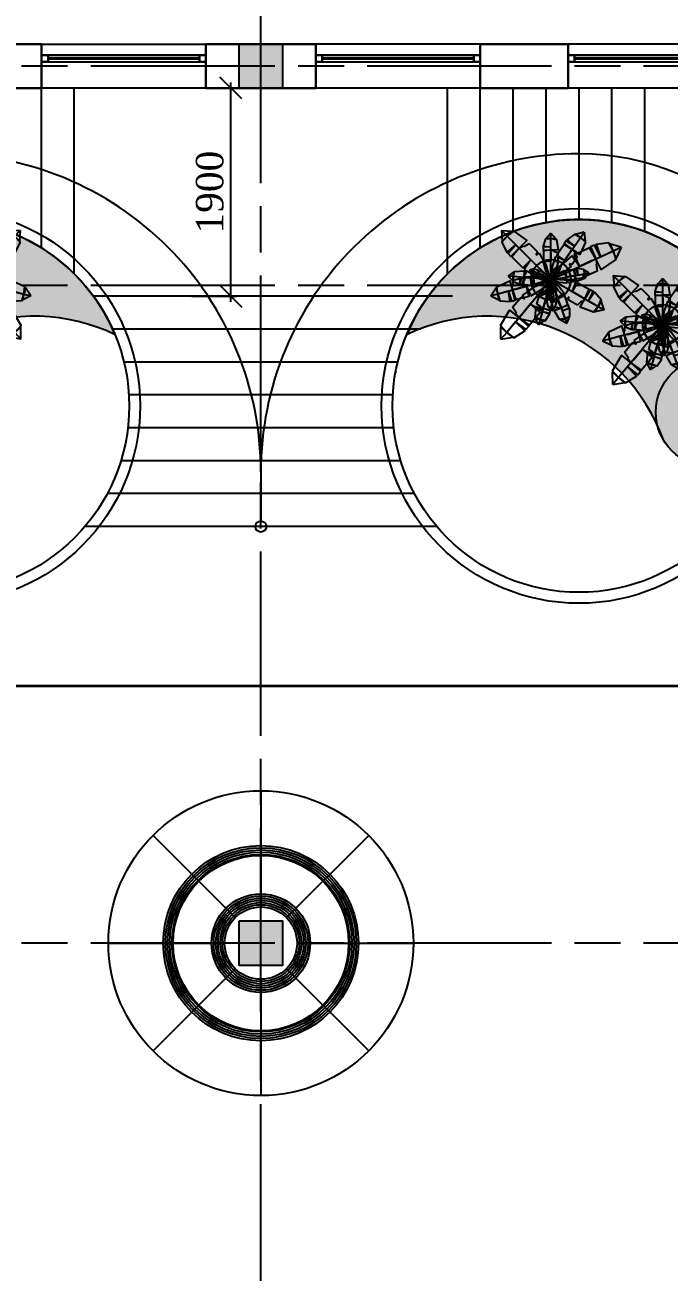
# Model space of a CAD drawing. Header units: inches. Extents: x 2870606 to 3671143, y -733551 to -473558.
# Drawn here: x 3255692 to 3261563, y -509423 to -498048 of the extents above; entities that cross this region are included whole.
import ezdxf

# ---------------------------------------------------------------- set-up
doc = ezdxf.new("R2010")
doc.units = ezdxf.units.IN
doc.header["$MEASUREMENT"] = 0
doc.linetypes.add('ACAD_ISO08W100', pattern=[36, 24, -3, 6, -3])
doc.layers.add('100_TREE', color=64, linetype='Continuous')
doc.layers.add('A_Windows', color=160, linetype='Continuous')
doc.styles.add('J~stule', font='dutch.ttf')
doc.linetypes.add('FENCELINE1', pattern='A,0.25,-0.1,[133,ltypeshp.shx,S=0.1,R=0,X=-0.1,Y=0],-0.1,1', length=1.45)
doc.dimstyles.new('J~style', dxfattribs={"dimscale": 100, "dimtxt": 2.5, "dimasz": 2, "dimexe": 0.55, "dimexo": 0.725, "dimtad": 1, "dimdec": 0, "dimdsep": 46, "dimtxsty": 'J~stule', "dimblk": 'OBLIQUE', "dimcen": 2, "dimdle": 0.5, "dimadec": 0, "dimazin": 0, "dimtfac": 1, "dimtdec": 0, "dimtmove": 0, "dimatfit": 3, "dimfxl": 1, "dimarcsym": 0})

# ---------------------------------------------------------------- blocks, each defined once
blk = doc.blocks.new('3DLF-P1')
at = {"color": 76}
blk.add_line((-0.98, 0, 0.17), (0, 0, 0.17), dxfattribs=at)
for points in [[(-17.11, 0, -1.36), (-17.01, 2.24, -1.53), (-13.94, 3.24, 0.14), (-13.65, 0, 0.64)], [(-13.65, 0, 0.64), (-13.51, 3.24, 0.39), (-12.42, 3.24, 1.02), (-12.35, 0, 1.39)], [(-12.35, 0, 1.39), (-12.1, 3.14, 2.23), (-7.85, 3.14, 2.23), (-7.85, 0, 1.39)], [(-19.36, 0, -5.26), (-17.06, 1.97, -1.97), (-17.11, 0, -1.36), (-19.36, 0, -5.26)], [(-19.36, 0, -5.26), (-17.06, -1.97, -1.97), (-17.11, 0, -1.36), (-19.36, 0, -5.26)], [(-17.11, 0, -1.36), (-16.8, -2.24, -1.41), (-12.43, -2.99, 1.04), (-12.35, 0, 1.39)]]:
    blk.add_3dface(points, dxfattribs=at)
for points, invisible_edges in [([(-7.88, 0, 1.39), (-7.29, 3.2, 1.86), (-3.87, 2.22, 1.08), (-3.94, 0, 0.69)], 4), ([(-12.35, 0, 1.39), (-12.1, -1.21, 1.71), (-11.85, -1.21, 1.71), (-11.85, 0, 1.39)], 4), ([(-11.85, 0, 1.39), (-11.85, -1.21, 1.71), (-11.35, -2.9, 2.16), (-11.35, 0, 1.39)], 5), ([(-11.35, 0, 1.39), (-7.85, 0, 1.39), (-7.85, -1.93, 1.9)], 10), ([(-11.35, 0, 1.39), (-11.35, -2.9, 2.16), (-8.1, -2.9, 2.16), (-7.85, -1.93, 1.9)], 9), ([(-7.88, 0, 1.39), (-3.88, -1.97, 1.04), (-1.22, -0.49, 0.3), (-0.98, 0, 0.17)], 1), ([(-7.88, 0, 1.39), (-7.82, -1.97, 1.73), (-7.54, -2.95, 1.86), (-3.88, -1.97, 1.04)], 9), ([(-3.94, 0, 0.69), (-3.87, 2.22, 1.08), (-1.21, 0.74, 0.35)], 9), ([(-3.94, 0, 0.69), (-1.21, 0.74, 0.35), (-0.98, 0, 0.17)], 1)]:
    blk.add_3dface(points, dxfattribs=dict(at, invisible_edges=invisible_edges))
blk = doc.blocks.new('PLANT1')
at = {"const_width": 0.00635}
blk.add_lwpolyline([(-0.1302, 0, 1), (0.1302, 0, 1)], format="xyb", close=True, dxfattribs=at)
for centre, radius in [((0, 0), 0.127), ((0, 0, 0.2032), 0.00635)]:
    blk.add_circle(centre, radius)
for p, xscale, yscale, zscale, rotation in [((0, 0, 0.4064), 0.02286, 0.02286, 0.02286, 250), ((0, 0, 0.5588), 0.01905, 0.01905, 0.01905, 329.9999999999999), ((0, 0, 0.3556), 0.01905, 0.01905, 0.01905, 329.9999999999999), ((0, 0, 0.6159), 0.01524, 0.01524, 0.01524, 295.1447856306789), ((0, 0, 0.5906), 0.01397, 0.01397, 0.01397, 210), ((0, 0, 0.6604), 0.007619999999999999, 0.007619999999999999, 0.007619999999999999, 230.1944289077348), ((0, 0, 0.5271), 0.02032, 0.02032, 0.02032, 190), ((0, 0.0063, 0.4587), 0.02032, 0.02032, 0.02032, 55), ((0, 0, 0.635), 0.0127, 0.0127, 0.0127, 15), ((0, 0, 0.5906), 0.01524, 0.01524, 0.01524, 95), ((0, 0, 0.4064), 0.01524, 0.01524, 0.01524, 130.2363583092738), ((0, 0, 0.3556), 0.0254, 0.0254, 0.0254, 155), ((0, 0, 0.508), 0.01016, 0.01016, 0.01016, 113.1985905136482)]:
    blk.add_blockref('3DLF-P1', p, dxfattribs=dict(xscale=xscale, yscale=yscale, zscale=zscale, rotation=rotation))
at = {"xscale": 0.0254, "yscale": 0.0254, "zscale": 0.0254}
blk.add_blockref('3DLF-P1', (0, 0, 0.3048), dxfattribs=at)
at = {"color": 84, "extrusion": (0.721942, -0.193444, 0.664364), "xscale": 0.00635, "yscale": 0.00635, "zscale": 0.00635, "rotation": 257.2160735877907}
blk.add_blockref('3DLF-P1', (0, 0.4936, 0.4387), dxfattribs=at)
at = {"color": 84, "extrusion": (-0.657265, 0.176114, 0.732793), "xscale": 0.00635, "yscale": 0.00635, "zscale": 0.00635, "rotation": 254.1723377001319}
blk.add_blockref('3DLF-P1', (0.0033, 0.4497, 0.4836), dxfattribs=at)
blk = doc.blocks.new('_Oblique')
at = {"color": 0, "linetype": 'ByBlock', "lineweight": -2}
blk.add_line((-0.5, -0.5), (0.5, 0.5), dxfattribs=at)
blk = doc.blocks.new('*D486')
at = {"color": 0, "lineweight": -2, "transparency": 16777216}
for p, q in [((3257568, -500573), (3257568, -498573)), ((3257212, -498623), (3257623, -498623)), ((3257212, -500523), (3257623, -500523))]:
    blk.add_line(p, q, dxfattribs=at)
at = {"layer": 'Defpoints', "color": 0, "lineweight": 35, "transparency": 16777216}
for p in [(3257140, -498623), (3257568, -498623), (3257140, -500523)]:
    blk.add_point(p, dxfattribs=at)
at = {"color": 0, "lineweight": -2, "transparency": 16777216, "xscale": 200, "yscale": 200, "zscale": 200}
for p, rotation in [((3257568, -498623), 90), ((3257568, -500523), 270)]:
    blk.add_blockref('_Oblique', p, dxfattribs=dict(at, rotation=rotation))
at = {"color": 0, "transparency": 16777216, "insert": (3257377, -499573), "char_height": 250, "attachment_point": 5, "rotation": 90, "style": 'J~stule'}
blk.add_mtext('1900', dxfattribs=at)
blk = doc.blocks.new('*U71')
at = {"color": 7, "lineweight": 30}
for points in [[(0, 60), (60, 60), (60, 0), (0, 0)], [(1500, 60), (1440, 60), (1440, 0), (1500, 0)]]:
    blk.add_lwpolyline(points, close=True, dxfattribs=at)
at = {"color": 4, "lineweight": 25}
for points in [[(60, 60), (1440, 60), (1440, 0), (60, 0)], [(60, 35), (1440, 35), (1440, 25), (60, 25)]]:
    blk.add_lwpolyline(points, close=True, dxfattribs=at)
blk = doc.blocks.new('*U70')
at = {"color": 7, "lineweight": 30}
for points in [[(0, 60), (60, 60), (60, 0), (0, 0)], [(2000, 60), (1940, 60), (1940, 0), (2000, 0)]]:
    blk.add_lwpolyline(points, close=True, dxfattribs=at)
at = {"color": 4, "lineweight": 25}
for points in [[(60, 60), (1940, 60), (1940, 0), (60, 0)], [(60, 35), (1940, 35), (1940, 25), (60, 25)]]:
    blk.add_lwpolyline(points, close=True, dxfattribs=at)

msp = doc.modelspace()

# ---------------------------------------------------------------- hatches: boundary and pattern name
h = msp.add_hatch(color=256)
h.dxf.hatch_style = 1
h.paths.add_polyline_path([(3258042.2, -498623.13), (3258042.2, -498223.13), (3257642.2, -498223.13), (3257642.2, -498623.13)])
at = {"lineweight": 35}
h = msp.add_hatch(color=74, dxfattribs=at)
h.dxf.hatch_style = 1
h.paths.add_polyline_path([(3256513.01, -500873.1, 0.4213882), (3254226.32, -501705.11, 0.0632606), (3254242.2, -501580.09, 1), (3253242.2, -501580.09), (3253242.2, -501523.13, -0.82082091)])
h.paths.add_polyline_path([(3254242.2, -501580.09, -1), (3253242.2, -501580.09, -1)])
h = msp.add_hatch(color=74, dxfattribs=at)
h.dxf.hatch_style = 1
h.paths.add_polyline_path([(3259171.38, -500873.1, -0.4213882), (3261458.08, -501705.11, -0.0632606), (3261442.2, -501580.09, -1), (3262442.2, -501580.09), (3262442.2, -501523.13, 0.82082091)])
h.paths.add_polyline_path([(3261442.2, -501580.09, 1), (3262442.2, -501580.09, 1)])
h = msp.add_hatch(color=256)
h.dxf.hatch_style = 1
h.paths.add_polyline_path([(3258042.2, -506623.13), (3258042.2, -506223.13), (3257642.2, -506223.13), (3257642.2, -506623.13)])

# ---------------------------------------------------------------- linework, layer by layer
at = {"color": 252, "linetype": 'ACAD_ISO08W100', "ltscale": 70}
for p, q in [((3257842.2, -524692.02), (3257842.2, -496403.85)), ((3290731.11, -498423.13), (3224837.42, -498423.13)), ((3290731.11, -500423.13), (3224837.42, -500423.13)), ((3290731.11, -506423.13), (3224837.42, -506423.13))]:
    msp.add_line(p, q, dxfattribs=at)
at = {"lineweight": 30}
for p, q in [((3255842.2, -498223.13), (3255842.2, -498623.13)), ((3257342.2, -498223.13), (3257342.2, -498623.13)), ((3258342.2, -498223.13), (3258342.2, -498623.13)), ((3259842.2, -498223.13), (3259842.2, -498623.13)), ((3260642.2, -498223.13), (3260642.2, -498623.13))]:
    msp.add_line(p, q, dxfattribs=at)
for p, q in [((3255842.2, -498223.13), (3257342.2, -498223.13)), ((3259842.2, -498223.13), (3258342.2, -498223.13)), ((3262642.2, -498223.13), (3260642.2, -498223.13)), ((3255842.2, -500080.91), (3255842.2, -498623.13)), ((3256142.2, -500318.97), (3256142.2, -498623.13)), ((3259542.2, -500318.97), (3259542.2, -498623.13)), ((3259842.2, -500080.91), (3259842.2, -498623.13)), ((3260142.2, -499932.53), (3260142.2, -498623.13)), ((3260442.2, -499849.81), (3260442.2, -498623.13)), ((3260742.2, -499823.13), (3260742.2, -498623.13)), ((3261042.2, -499849.81), (3261042.2, -498623.13)), ((3261342.2, -499932.53), (3261342.2, -498623.13)), ((3259590.06, -500523.09), (3256316.94, -500523.09)), ((3259299.99, -500823.09), (3256491.37, -500823.09)), ((3259089.94, -501123.09), (3256594.46, -501123.09)), ((3259045.14, -501423.09), (3256639.25, -501423.09)), ((3259054, -501723.09), (3256630.4, -501723.09)), ((3259117.38, -502023.09), (3256567.02, -502023.09)), ((3257842.2, -502123.13), (3257842.2, -502573.09)), ((3259242.18, -502323.09), (3256442.22, -502323.09)), ((3259446.02, -502623.09), (3256238.38, -502623.09)), ((3257842.2, -505033.13), (3257842.2, -506093.13)), ((3256859.32, -505440.25), (3257608.85, -506189.79)), ((3258825.08, -505440.25), (3258075.54, -506189.79)), ((3256452.2, -506423.13), (3257512.2, -506423.13)), ((3258172.2, -506423.13), (3259232.2, -506423.13)), ((3257608.85, -506656.48), (3256859.32, -507406.01)), ((3257842.2, -506753.13), (3257842.2, -507813.13)), ((3258075.54, -506656.48), (3258825.08, -507406.01))]:
    msp.add_line(p, q)
at = {"color": 1, "lineweight": 35}
msp.add_line((3222593.04, -504076.79), (3292396.39, -504076.79), dxfattribs=at)
at = {"lineweight": 30}
for points in [[(3255042.2, -498223.13), (3255842.2, -498223.13)], [(3257342.2, -498223.13), (3258342.2, -498223.13)], [(3259842.2, -498223.13), (3260642.2, -498223.13)], [(3255042.2, -498623.13), (3255842.2, -498623.13)], [(3257342.2, -498623.13), (3258342.2, -498623.13)], [(3259842.2, -498623.13), (3260642.2, -498623.13)]]:
    msp.add_lwpolyline(points, dxfattribs=at)
for points in [[(3257642.2, -498223.13), (3257642.2, -498623.13), (3258042.2, -498623.13), (3258042.2, -498223.13)], [(3257642.2, -506223.13), (3257642.2, -506623.13), (3258042.2, -506623.13), (3258042.2, -506223.13)]]:
    msp.add_lwpolyline(points, close=True)
msp.add_lwpolyline([(3263642.2, -498623.13), (3252042.2, -498623.13), (3252042.2, -503423.13)])
at = {"linetype": 'FENCELINE1', "ltscale": 200}
for centre in [(3254942.2, -501523.13), (3260742.2, -501523.13)]:
    msp.add_circle(centre, 1800, dxfattribs=at)
for centre, radius in [((3254942.2, -501523.13), 1700), ((3260742.2, -501523.13), 1700), ((3261942.2, -501580.09), 500), ((3257842.2, -502623.09), 50), ((3257842.2, -506423.13), 1390), ((3257842.2, -506423.13), 890), ((3257842.2, -506423.13), 870), ((3257842.2, -506423.13), 850), ((3257842.2, -506423.13), 830), ((3257842.2, -506423.13), 810), ((3257842.2, -506423.13), 800), ((3257842.2, -506423.13), 450), ((3257842.2, -506423.13), 430), ((3257842.2, -506423.13), 410), ((3257842.2, -506423.13), 390), ((3257842.2, -506423.13), 370), ((3257842.2, -506423.13), 350), ((3257842.2, -506423.13), 330)]:
    msp.add_circle(centre, radius)
for centre, radius, start, end in [((3254942.2, -502123.13), 2900, 359.999975, 90), ((3260742.2, -502123.13), 2900, 90, 180.000025), ((3260742.2, -501523.13), 2300, 0, 90), ((3254942.2, -501523.13), 1700, 22.480539, 180), ((3260742.2, -501523.13), 1700, 0, 157.519461), ((3255775.63, -502404.85), 1700, 64.293724, 160.1514), ((3259908.77, -502404.85), 1700, 19.8486, 115.706276), ((3260742.2, -501523.13), 1700, 169.368166, 169.834507)]:
    msp.add_arc(centre, radius, start, end)

# ---------------------------------------------------------------- block references
at = {"layer": '100_TREE', "yscale": 1440.000000000028, "zscale": 1440.000000000028}
for p, xscale, rotation in [((3255198.92, -500372.67, -524.51), 1440.000000000028, 335.0000000000006), ((3260485.47, -500372.67, -524.51), -1440.000000000028, 24.99999999999935), ((3261504.46, -500784.13, -524.51), -1440.000000000028, 24.99999999999935)]:
    msp.add_blockref('PLANT1', p, dxfattribs=dict(at, xscale=xscale, rotation=rotation))
at = {"layer": 'A_Windows', "color": 5, "lineweight": 30, "xscale": -1, "rotation": 359.9999846070635}
for name, p in [('*U71', (3257342.2, -498383.13)), ('*U71', (3259842.2, -498383.13)), ('*U70', (3262642.2, -498383.13))]:
    msp.add_blockref(name, p, dxfattribs=at)

# ---------------------------------------------------------------- dimensions: what is measured, and where the dimension line sits
dim = msp.add_linear_dim(base=(3257567.54, -498623.13), p1=(3257139.68, -500523.09), p2=(3257139.68, -498623.13), angle=90, dimstyle='J~style', override={"dimdec": 1, "dimtdec": 1})
dim.commit()
dim.dimension.update_dxf_attribs({"geometry": '*D486', "text_midpoint": (3257376.66, -499573.11)})

doc.saveas('drawing.dxf')
